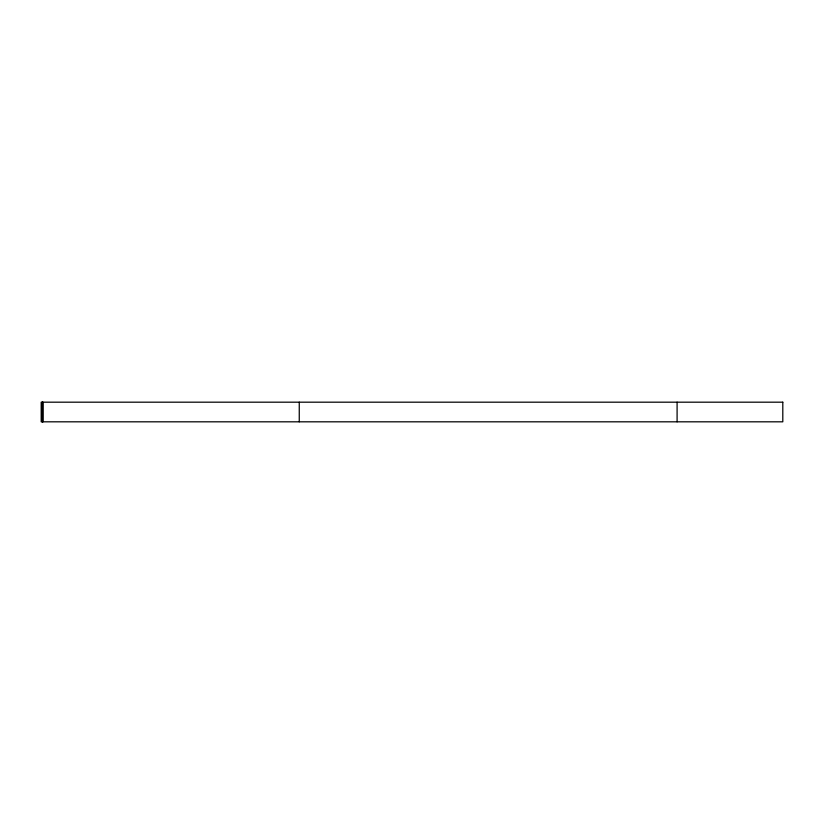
<?xml version="1.0" encoding="UTF-8"?>
<svg xmlns="http://www.w3.org/2000/svg" width="824" height="824" viewBox="0 0 824 824"><rect width="100%" height="100%" fill="white"/><g stroke="black" fill="none" stroke-linecap="round" stroke-linejoin="round"><path stroke-width="1.24" d="M677.091 402.184L677.091 421.816M299.256 402.184L299.256 421.816M43.013 402.184L43.013 421.816M42.57 402.184L42.57 421.816M42.096 402.184L42.096 421.816M782.8 402.184L41.2 402.184L41.2 421.816L782.8 421.816L782.8 402.184"/></g></svg>
